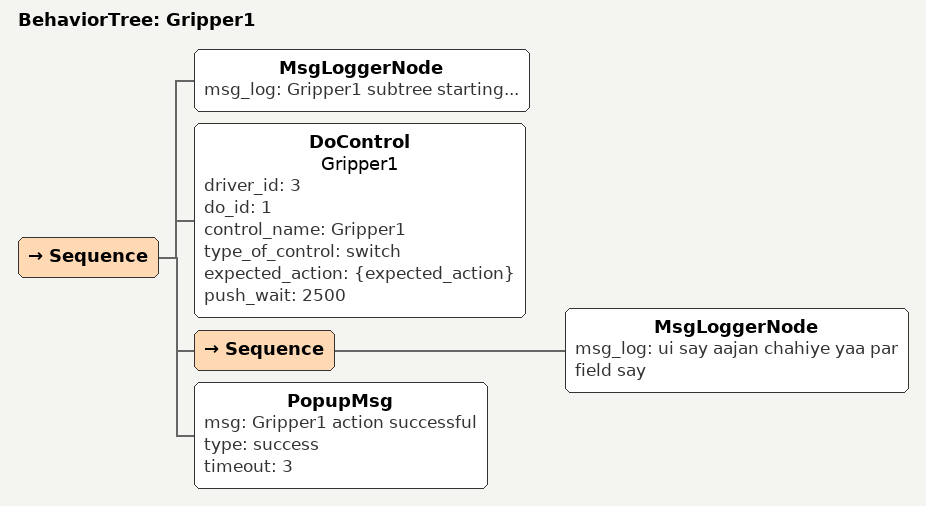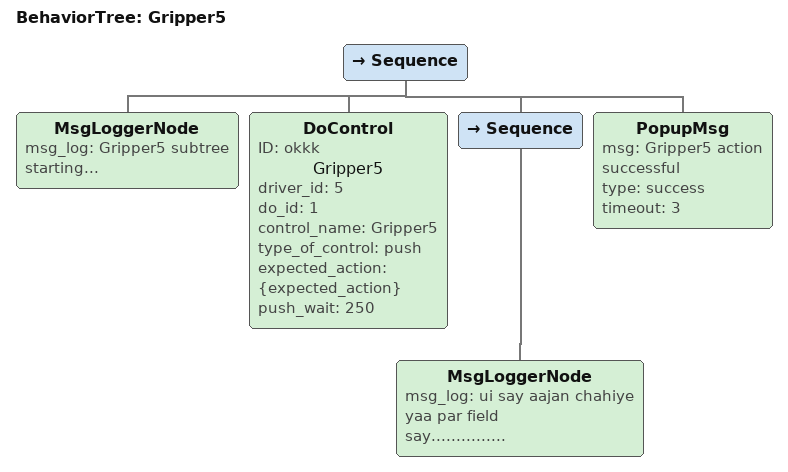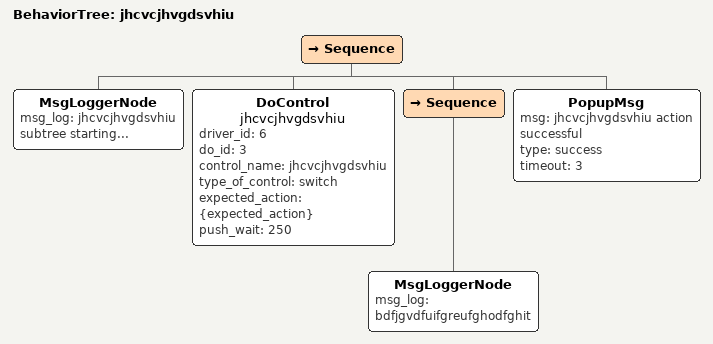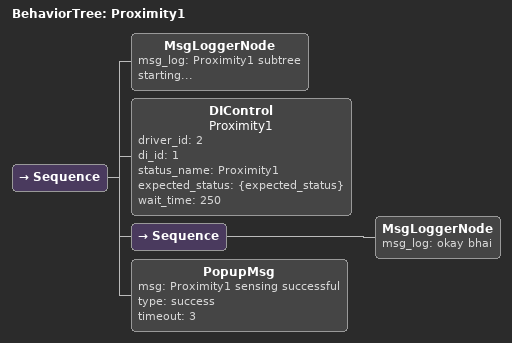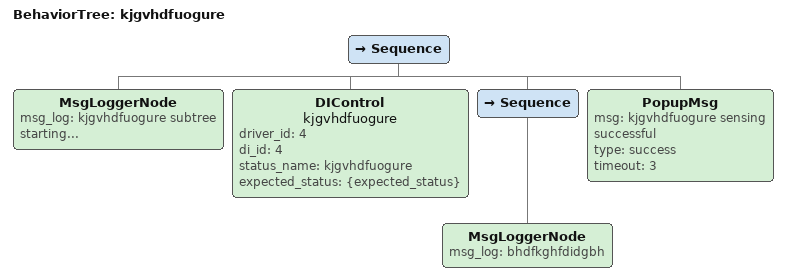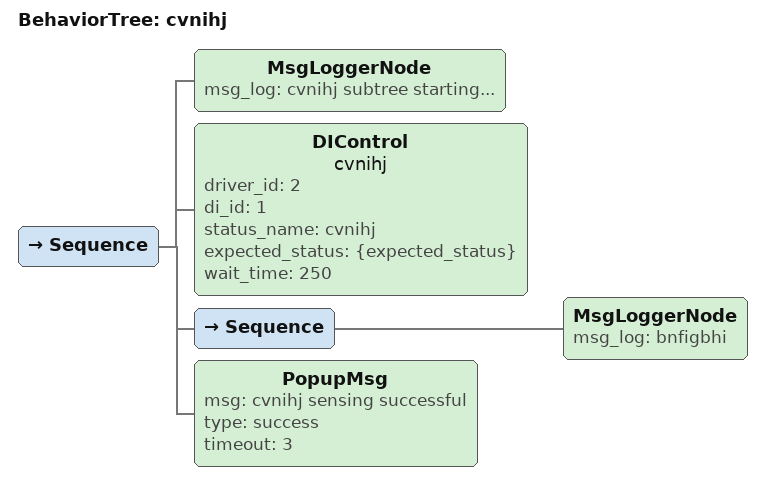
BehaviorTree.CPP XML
<?xml version="1.0" encoding="UTF-8" standalone="yes"?>
<root BTCPP_format="4">
  <BehaviorTree ID="Gripper1" name="Gripper1">
    <Sequence>
      <MsgLoggerNode msg_log="Gripper1 subtree starting..."/>
      <DoControl name="Gripper1" driver_id="3" do_id="1" control_name="Gripper1" type_of_control="switch" expected_action="{expected_action}" push_wait="2500"/>
      <Sequence>
        <MsgLoggerNode msg_log="ui say aajan chahiye yaa par field say"/>
      </Sequence>
      <PopupMsg msg="Gripper1 action successful" type="success" timeout="3"/>
    </Sequence>
  </BehaviorTree>

  <BehaviorTree ID="Gripper5" name="gggggg534587649">
    <Sequence>
      <MsgLoggerNode msg_log="Gripper5 subtree starting..."/>
      <DoControl ID="okkk" name="Gripper5" driver_id="5" do_id="1" control_name="Gripper5" type_of_control="push" expected_action="{expected_action}" push_wait="250"/>
      <Sequence>
        <MsgLoggerNode msg_log="ui say aajan chahiye yaa par field say..............."/>
      </Sequence>
      <PopupMsg msg="Gripper5 action successful" type="success" timeout="3"/>
    </Sequence>
  </BehaviorTree>

  <BehaviorTree ID="jhcvcjhvgdsvhiu">
    <Sequence>
      <MsgLoggerNode msg_log="jhcvcjhvgdsvhiu subtree starting..."/>
      <DoControl name="jhcvcjhvgdsvhiu" driver_id="6" do_id="3" control_name="jhcvcjhvgdsvhiu" type_of_control="switch" expected_action="{expected_action}" push_wait="250"/>
      <Sequence>
        <MsgLoggerNode msg_log="bdfjgvdfuifgreufghodfghit"/>
      </Sequence>
      <PopupMsg msg="jhcvcjhvgdsvhiu action successful" type="success" timeout="3"/>
    </Sequence>
  </BehaviorTree>

  <BehaviorTree ID="Proximity1">
    <Sequence>
      <MsgLoggerNode msg_log="Proximity1 subtree starting..."/>
      <DIControl name="Proximity1" driver_id="2" di_id="1" status_name="Proximity1" expected_status="{expected_status}" wait_time="250"/>
      <Sequence>
        <MsgLoggerNode msg_log="okay bhai"/>
      </Sequence>
      <PopupMsg msg="Proximity1 sensing successful" type="success" timeout="3"/>
    </Sequence>
  </BehaviorTree>

  <BehaviorTree ID="kjgvhdfuogure">
    <Sequence>
      <MsgLoggerNode msg_log="kjgvhdfuogure subtree starting..."/>
      <DIControl name="kjgvhdfuogure" driver_id="4" di_id="4" status_name="kjgvhdfuogure" expected_status="{expected_status}"/>
      <Sequence>
        <MsgLoggerNode msg_log="bhdfkghfdidgbh"/>
      </Sequence>
      <PopupMsg msg="kjgvhdfuogure sensing successful" type="success" timeout="3"/>
    </Sequence>
  </BehaviorTree>

  <BehaviorTree ID="cvnihj">
    <Sequence>
      <MsgLoggerNode msg_log="cvnihj subtree starting..."/>
      <DIControl name="cvnihj" driver_id="2" di_id="1" status_name="cvnihj" expected_status="{expected_status}" wait_time="250"/>
      <Sequence>
        <MsgLoggerNode msg_log="bnfigbhi"/>
      </Sequence>
      <PopupMsg msg="cvnihj sensing successful" type="success" timeout="3"/>
    </Sequence>
  </BehaviorTree>
</root>
